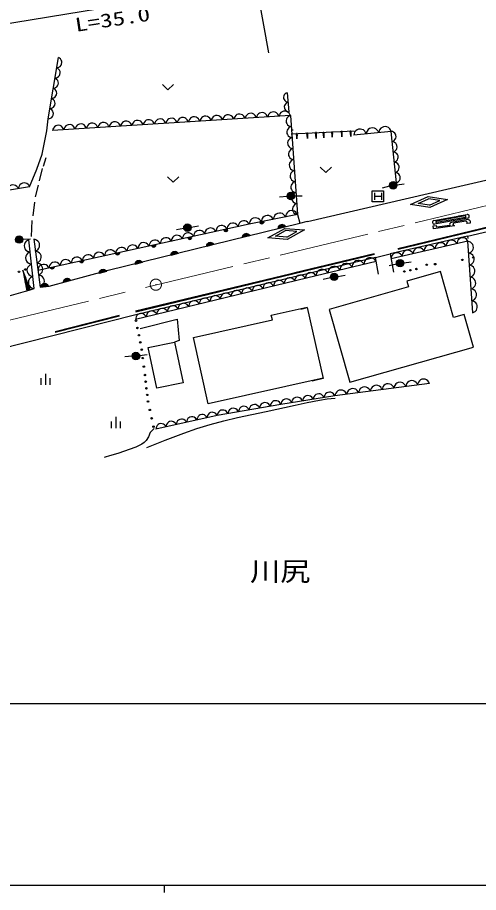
# Model space of a CAD drawing. Units: millimetres, scale not verified. Extents: x 40000 to 680000, y 20000 to 380000.
# Drawn here: x 148441 to 209977, y 204000 to 320712 of the extents above; entities that cross this region are included whole.
import ezdxf
from ezdxf.enums import TextEntityAlignment as Align

# ---------------------------------------------------------------- set-up
doc = ezdxf.new("R2010")
doc.units = ezdxf.units.MM
doc.header["$LTSCALE"] = 1000
doc.linetypes.add('CHAIN', pattern=[18.5, 12, -1.5, 3.5, -1.5])
for name, color, linetype, lineweight in [('M-BGD', 7, 'Continuous', 25), ('M-BMK', 2, 'CHAIN', 13), ('M-TTL-BAND', 7, 'Continuous', 25)]:
    doc.layers.add(name, color=color, linetype=linetype, lineweight=lineweight)
doc.styles.add('ＭＳ ゴシック', font='')
doc.styles.get('ＭＳ ゴシック').set_extended_font_data('MS Gothic')

# ---------------------------------------------------------------- blocks, each defined once
blk = doc.blocks.new('BUHIN1')
at = {"color": 2, "linetype": 'CHAIN', "lineweight": 13}
for radius in [746, 22.5]:
    blk.add_circle((0, 0), radius, dxfattribs=at)
blk = doc.blocks.new('BUHIN4')
at = {"color": 7, "linetype": 'Continuous', "lineweight": 25}
for radius in [498, 440, 382, 322, 265, 195, 135, 77.5, 15]:
    blk.add_circle((0, 0), radius, dxfattribs=at)
blk = doc.blocks.new('BUHIN5')
at = {"color": 7, "linetype": 'Continuous', "lineweight": 25}
blk.add_lwpolyline([(-785, 269), (40, -350), (705, 439)], dxfattribs=at)
blk = doc.blocks.new('BUHIN8')
at = {"color": 7, "linetype": 'Continuous', "lineweight": 25}
blk.add_lwpolyline([(-136, 723), (-292, 637), (-417, 524), (-549, 353), (-606, 178), (-628, -2), (-586, -226), (-500, -386), (-383, -529), (-198, -640), (-41, -696), (136, -723)], dxfattribs=at)
blk = doc.blocks.new('BUHIN9')
at = {"color": 7, "linetype": 'Continuous', "lineweight": 25}
blk.add_lwpolyline([(783, 251), (667, 412), (524, 535), (316, 658), (113, 697), (-89, 697), (-332, 619), (-497, 501), (-639, 352), (-737, 131), (-778, -51), (-783, -251)], dxfattribs=at)
blk = doc.blocks.new('BUHIN10')
at = {"color": 7, "linetype": 'Continuous', "lineweight": 25}
blk.add_lwpolyline([(719, 245), (609, 392), (475, 503), (281, 613), (93, 646), (-94, 642), (-317, 566), (-468, 455), (-597, 314), (-683, 108), (-718, -60), (-719, -245)], dxfattribs=at)
blk = doc.blocks.new('BUHIN11')
at = {"color": 7, "linetype": 'Continuous', "lineweight": 25}
blk.add_lwpolyline([(195, -782), (360, -679), (490, -547), (624, -351), (675, -156), (687, 43), (627, 285), (522, 454), (385, 603), (175, 713), (0, 765), (-195, 782)], dxfattribs=at)
blk = doc.blocks.new('BUHIN12')
at = {"color": 7, "linetype": 'Continuous', "lineweight": 25}
blk.add_lwpolyline([(-185, 800), (-355, 697), (-489, 565), (-629, 368), (-684, 170), (-700, -32), (-643, -280), (-539, -454), (-403, -607), (-191, -722), (-13, -778), (185, -800)], dxfattribs=at)
blk = doc.blocks.new('BUHIN13')
at = {"color": 7, "linetype": 'Continuous', "lineweight": 25}
blk.add_lwpolyline([(-122, 625), (-257, 550), (-364, 451), (-478, 302), (-526, 150), (-544, -6), (-506, -200), (-430, -337), (-329, -460), (-167, -555), (-31, -603), (122, -625)], dxfattribs=at)
blk = doc.blocks.new('BUHIN14')
at = {"color": 7, "linetype": 'Continuous', "lineweight": 25}
blk.add_lwpolyline([(746, 132), (659, 294), (544, 423), (370, 562), (190, 622), (5, 647), (-227, 606), (-392, 519), (-540, 400), (-656, 210), (-716, 50), (-746, -132)], dxfattribs=at)
blk = doc.blocks.new('BUHIN15')
at = {"color": 7, "linetype": 'Continuous', "lineweight": 25}
blk.add_lwpolyline([(-36, -689), (125, -646), (264, -570), (423, -444), (513, -296), (573, -137), (585, 77), (541, 241), (467, 397), (322, 540), (192, 626), (36, 689)], dxfattribs=at)
blk = doc.blocks.new('BUHIN16')
at = {"color": 7, "linetype": 'Continuous', "lineweight": 25}
blk.add_lwpolyline([(731, 210), (628, 363), (499, 480), (310, 600), (124, 641), (-63, 647), (-290, 581), (-446, 477), (-582, 343), (-678, 141), (-721, -25), (-731, -210)], dxfattribs=at)
blk = doc.blocks.new('BUHIN31')
at = {"color": 7, "linetype": 'Continuous', "lineweight": 25}
blk.add_lwpolyline([(661, 227), (560, 362), (436, 464), (257, 565), (84, 595), (-88, 591), (-294, 520), (-432, 417), (-550, 288), (-629, 98), (-661, -57), (-661, -227)], dxfattribs=at)
blk = doc.blocks.new('BUHIN32')
at = {"color": 7, "linetype": 'Continuous', "lineweight": 25}
blk.add_lwpolyline([(688, 204), (590, 347), (467, 456), (288, 568), (113, 606), (-64, 609), (-278, 546), (-424, 447), (-551, 320), (-640, 129), (-680, -29), (-688, -204)], dxfattribs=at)
blk = doc.blocks.new('BUHIN33')
at = {"color": 7, "linetype": 'Continuous', "lineweight": 25}
blk.add_lwpolyline([(704, 194), (607, 341), (485, 455), (305, 572), (127, 614), (-53, 622), (-272, 561), (-423, 463), (-554, 336), (-649, 143), (-692, -16), (-704, -194)], dxfattribs=at)
blk = doc.blocks.new('BUHIN34')
at = {"color": 7, "linetype": 'Continuous', "lineweight": 25}
blk.add_lwpolyline([(684, 250), (576, 388), (445, 492), (257, 594), (76, 621), (-104, 614), (-316, 536), (-458, 426), (-578, 289), (-657, 90), (-687, -72), (-684, -250)], dxfattribs=at)
blk = doc.blocks.new('BUHIN51')
at = {"color": 7, "linetype": 'Continuous', "lineweight": 25}
for p, q in [((-467, -108), (423, 225)), ((377, 275), (-465, -41)), ((-452, 31), (318, 320)), ((254, 362), (-427, 107)), ((-393, 186), (173, 399)), ((41, 416), (-307, 285))]:
    blk.add_line(p, q, dxfattribs=at)
blk.add_lwpolyline([(-468, -176), (-471, -54), (-451, 58), (-399, 195), (-317, 290), (-220, 366), (-75, 420), (48, 427), (172, 409), (302, 340), (393, 270), (468, 176)], close=True, dxfattribs=at)
blk = doc.blocks.new('BUHIN53')
at = {"color": 7, "linetype": 'Continuous', "lineweight": 25}
for p, q in [((235, 46), (-215, -105)), ((-193, -131), (233, 13)), ((225, -23), (-164, -154)), ((-133, -177), (212, -61)), ((193, -100), (-93, -196)), ((-28, -207), (149, -148))]:
    blk.add_line(p, q, dxfattribs=at)
blk.add_lwpolyline([(237, 80), (236, 19), (225, -36), (196, -104), (153, -150), (104, -187), (30, -211), (-31, -212), (-93, -202), (-157, -165), (-201, -128), (-237, -80)], close=True, dxfattribs=at)
blk = doc.blocks.new('BUHIN54')
at = {"color": 7, "linetype": 'Continuous', "lineweight": 25}
blk.add_circle((0, 0), 99.5, dxfattribs=at)
blk = doc.blocks.new('BUHIN55')
at = {"color": 7, "linetype": 'Continuous', "lineweight": 25}
blk.add_circle((0, 0), 99.5, dxfattribs=at)
blk = doc.blocks.new('BUHIN56')
at = {"color": 7, "linetype": 'Continuous', "lineweight": 25}
blk.add_circle((0, 0), 99.5, dxfattribs=at)
blk = doc.blocks.new('BUHIN57')
at = {"color": 7, "linetype": 'Continuous', "lineweight": 25}
blk.add_circle((0, 0), 99.5, dxfattribs=at)
blk = doc.blocks.new('BUHIN114')
at = {"color": 7, "linetype": 'Continuous', "lineweight": 25}
blk.add_circle((0, 0), 99.5, dxfattribs=at)
blk = doc.blocks.new('BUHIN141')
at = {"color": 7, "linetype": 'Continuous', "lineweight": 25}
for p, q in [((-614, 85), (-512, -809)), ((-85, 745), (85, -745)), ((579, 220), (680, -674))]:
    blk.add_line(p, q, dxfattribs=at)
blk = doc.blocks.new('BUHIN143')
at = {"color": 7, "linetype": 'Continuous', "lineweight": 25}
for radius in [498, 440, 382, 322, 265, 195, 135, 77.5, 15]:
    blk.add_circle((0, 0), radius, dxfattribs=at)
blk = doc.blocks.new('BUHIN144')
at = {"color": 7, "linetype": 'Continuous', "lineweight": 25}
blk.add_lwpolyline([(-786, 268), (41, -350), (704, 440)], dxfattribs=at)
blk = doc.blocks.new('BUHIN147')
at = {"color": 7, "linetype": 'Continuous', "lineweight": 25}
blk.add_line((0, 0), (103, -282), dxfattribs=at)
blk = doc.blocks.new('BUHIN188')
at = {"color": 7, "linetype": 'Continuous', "lineweight": 25}
blk.add_circle((0, 0), 99.5, dxfattribs=at)
blk = doc.blocks.new('BUHIN191')
at = {"color": 7, "linetype": 'Continuous', "lineweight": 25}
blk.add_circle((0, 0), 99.5, dxfattribs=at)
blk = doc.blocks.new('BUHIN214')
at = {"color": 7, "linetype": 'Continuous', "lineweight": 25}
for p, q in [((-73, 192), (-95, 327)), ((-81, 329), (-34, 37)), ((6, -123), (-67, 331)), ((-54, 333), (45, -278)), ((33, -119), (-40, 336)), ((-29, 337), (18, 45)), ((8, 205), (-14, 340))]:
    blk.add_line(p, q, dxfattribs=at)
blk.add_lwpolyline([(-109, 337), (56, -346), (-2, 354)], close=True, dxfattribs=at)
blk = doc.blocks.new('BUHIN241')
at = {"color": 7, "linetype": 'Continuous', "lineweight": 25}
blk.add_lwpolyline([(819, 175), (717, 351), (585, 489), (387, 635), (185, 695), (-20, 715), (-274, 661), (-454, 558), (-613, 421), (-734, 207), (-794, 27), (-819, -175)], dxfattribs=at)
blk = doc.blocks.new('BUHIN242')
at = {"color": 7, "linetype": 'Continuous', "lineweight": 25}
blk.add_lwpolyline([(147, -673), (291, -589), (404, -479), (524, -316), (572, -150), (588, 19), (543, 228), (458, 375), (344, 505), (168, 604), (20, 653), (-147, 673)], dxfattribs=at)
blk = doc.blocks.new('BUHIN243')
at = {"color": 7, "linetype": 'Continuous', "lineweight": 25}
blk.add_lwpolyline([(772, 193), (670, 356), (539, 484), (346, 616), (153, 666), (-43, 678), (-282, 619), (-449, 515), (-596, 380), (-704, 173), (-755, 0), (-772, -193)], dxfattribs=at)
blk = doc.blocks.new('BUHIN246')
at = {"color": 7, "linetype": 'Continuous', "lineweight": 25}
blk.add_lwpolyline([(709, 249), (599, 393), (465, 501), (272, 609), (86, 639), (-99, 634), (-319, 557), (-467, 446), (-593, 306), (-676, 101), (-709, -66), (-709, -249)], dxfattribs=at)
blk = doc.blocks.new('BUHIN247')
at = {"color": 7, "linetype": 'Continuous', "lineweight": 25}
blk.add_lwpolyline([(142, -783), (311, -692), (447, -570), (591, -386), (654, -197), (680, -2), (636, 240), (544, 414), (419, 569), (219, 691), (50, 753), (-142, 783)], dxfattribs=at)
blk = doc.blocks.new('BUHIN248')
at = {"color": 7, "linetype": 'Continuous', "lineweight": 25}
blk.add_lwpolyline([(774, 284), (651, 441), (502, 558), (289, 673), (84, 703), (-119, 694), (-359, 606), (-519, 481), (-655, 326), (-744, 100), (-777, -83), (-774, -284)], dxfattribs=at)

msp = doc.modelspace()

# ---------------------------------------------------------------- linework, layer by layer
at = {"layer": 'M-BGD'}
for p, q in [((180062, 326328), (181932, 316002)), ((145522, 319661), (180157, 325333)), ((152532, 307198), (153895, 315368)), ((184443, 310679), (184647, 308139)), ((152369, 305575), (152532, 307198)), ((184861, 307620), (153115, 305641)), ((184861, 307620), (185823, 294413)), ((151743, 302504), (152369, 305575)), ((184979, 305206), (193358, 305594)), ((185047, 305742), (185218, 305749)), ((188233, 305211), (188226, 305367)), ((188242, 305367), (188258, 305030)), ((188282, 304843), (188258, 305368)), ((188274, 305369), (188307, 304662)), ((188314, 304844), (188290, 305370)), ((188302, 305370), (188318, 305032)), ((188327, 305215), (188320, 305371)), ((198318, 305527), (193316, 305038)), ((199017, 298675), (198318, 305527)), ((151014, 300474), (151743, 302504)), ((152225, 302000), (151852, 300846)), ((150065, 298120), (151014, 300474)), ((151740, 300549), (151331, 298911)), ((205746, 297807), (217504, 300524)), ((150065, 298120), (129065, 294580)), ((151182, 298353), (150809, 296789)), ((187143, 293517), (205746, 297807)), ((198102, 298198), (197133, 297954)), ((199082, 298392), (200072, 298535)), ((184424, 296850), (183431, 296734)), ((185421, 296909), (186421, 296908)), ((196072, 297330), (196074, 296393)), ((196073, 296862), (197010, 296864)), ((197009, 297332), (197011, 296395)), ((200897, 295761), (203268, 296852)), ((201930, 295906), (203311, 296542)), ((203268, 296852), (205848, 296457)), ((204814, 296312), (203311, 296542)), ((205848, 296457), (203477, 295367)), ((150697, 296082), (150473, 294258)), ((203477, 295367), (200897, 295761)), ((203433, 295677), (201930, 295906)), ((203433, 295677), (204814, 296312)), ((185823, 294413), (179373, 293127)), ((185823, 294413), (186127, 293286)), ((199198, 289903), (217996, 294443)), ((218031, 294297), (199233, 289757)), ((204031, 293640), (208459, 294443)), ((208190, 294242), (204353, 293546)), ((207319, 294237), (208262, 294408)), ((150361, 293626), (150286, 291504)), ((179373, 293127), (151160, 286963)), ((160523, 287009), (186127, 293286)), ((186127, 293286), (187140, 293534)), ((203910, 292907), (204353, 292987)), ((208548, 293952), (204120, 293148)), ((204400, 292725), (204353, 292987)), ((208226, 294046), (204389, 293349)), ((206133, 292976), (204404, 292726)), ((208535, 293746), (206370, 293353)), ((208266, 293545), (206692, 293259)), ((208860, 293297), (208417, 293216)), ((208495, 291524), (217884, 293778)), ((170632, 292580), (169653, 292374)), ((171615, 292760), (172603, 292916)), ((181853, 291313), (184131, 292586)), ((182872, 291539), (184199, 292280)), ((184131, 292586), (186734, 292395)), ((185715, 292169), (184199, 292280)), ((184388, 291427), (185715, 292169)), ((186734, 292395), (184456, 291122)), ((203982, 292513), (203910, 292907)), ((206764, 292916), (203982, 292513)), ((149163, 291124), (150161, 291187)), ((150687, 284544), (149937, 291067)), ((150608, 291141), (151453, 284747)), ((184456, 291122), (181853, 291313)), ((184388, 291427), (182872, 291539)), ((208495, 291524), (198193, 289172)), ((208569, 290862), (198312, 288527)), ((209197, 281334), (208569, 290862)), ((185468, 286681), (196036, 289250)), ((196072, 289105), (188146, 287177)), ((196211, 288696), (188211, 286769)), ((196211, 288696), (198193, 289172)), ((196625, 286494), (196211, 288696)), ((198193, 289172), (198639, 286749)), ((164190, 281569), (188116, 287331)), ((188140, 287182), (164225, 281423)), ((196308, 288182), (188297, 286233)), ((199024, 287816), (198055, 287572)), ((200006, 287995), (201000, 288107)), ((149898, 284355), (149232, 286742)), ((149349, 286114), (149844, 284340)), ((149457, 286144), (149952, 284370)), ((152672, 284896), (160523, 287009)), ((188289, 286237), (164208, 280435)), ((188203, 286779), (164217, 281058)), ((190222, 285996), (189252, 285752)), ((191202, 286187), (192192, 286324)), ((204908, 286823), (200423, 285557)), ((206638, 280695), (204908, 286823)), ((149803, 284329), (149486, 285469)), ((149596, 284838), (149743, 284312)), ((150006, 284385), (149688, 285525)), ((149913, 284926), (150060, 284400)), ((151453, 284747), (152672, 284896)), ((151583, 284826), (152526, 284941)), ((152494, 285000), (151600, 284891)), ((151630, 284958), (152446, 285057)), ((152394, 285114), (151672, 285026)), ((151724, 285095), (152325, 285168)), ((152200, 285216), (151831, 285171)), ((200423, 285557), (200646, 284767)), ((145437, 283077), (150115, 284370)), ((150115, 284370), (150687, 284544)), ((200646, 284767), (190063, 281780)), ((182322, 281019), (187089, 282079)), ((186243, 281829), (187102, 282022)), ((187102, 282022), (189233, 272542)), ((190063, 281780), (192805, 272066)), ((164217, 281058), (143594, 275860)), ((153451, 278834), (162004, 281022)), ((162041, 280877), (153488, 278689)), ((164833, 279221), (169762, 280462)), ((169762, 280462), (170001, 277617)), ((171916, 278018), (182467, 280365)), ((182467, 280365), (182322, 281019)), ((208067, 281099), (206638, 280695)), ((209303, 276722), (208067, 281099)), ((173881, 269186), (171916, 278018)), ((165884, 276681), (169408, 277425)), ((167028, 271259), (165884, 276681)), ((170001, 277617), (169408, 277425)), ((169408, 277425), (170552, 272003)), ((192805, 272066), (209303, 276722)), ((163754, 275519), (162756, 275443)), ((164748, 275619), (165741, 275743)), ((170552, 272003), (167028, 271259)), ((189220, 272599), (173881, 269186)), ((189233, 272542), (187777, 272215)), ((203429, 271913), (190806, 270237)), ((190806, 270237), (183591, 269109)), ((183591, 269109), (175112, 267615)), ((175112, 267615), (166918, 265802)), ((107078, 229232), (403135, 229232))]:
    msp.add_line(p, q, dxfattribs=at)
for points in [[(188211, 305380), (188310, 304584), (188335, 305386)], [(195793, 296111), (195790, 297611), (197290, 297614), (197293, 296114)], [(150120, 284366), (149159, 287005), (149702, 284250)], [(151566, 284761), (151592, 284880), (151637, 284984), (151720, 285105), (151822, 285178), (151934, 285229), (152088, 285248), (152209, 285225), (152326, 285179), (152436, 285081), (152507, 284992), (152558, 284882)]]:
    msp.add_lwpolyline(points, close=True, dxfattribs=at)
for points in [[(165722, 263350), (168163, 264346), (170626, 265286), (172375, 265883), (174152, 266426), (175965, 266916), (177802, 267350), (181655, 268151), (185500, 269011), (187119, 269377), (188758, 269686), (189797, 269832), (190850, 269957)], [(166688, 265879), (166397, 265626), (166158, 265338), (165910, 264795), (165604, 264271), (165345, 264022), (165043, 263816), (164218, 263418), (163367, 263073), (161988, 262601), (160580, 262182), (160291, 262100), (159993, 262015)]]:
    msp.add_lwpolyline(points, dxfattribs=at)
for centre in [(203066, 287729), (204195, 287812)]:
    msp.add_circle(centre, 99.5, dxfattribs=at)
for centre, radius, start, end in [((208208, 294144), 100, 280.28571, 100.28571), ((208504, 294197), 250, 280.28571, 100.28571), ((204076, 293394), 250, 100.28571, 280.28571), ((204371, 293448), 100, 100.28571, 280.28571), ((206422, 293058), 300, 100.03198, 195.67999), ((206719, 293111), 150, 100.28571, 190.28571), ((206846, 293205), 300, 203.66443, 254.18903), ((208295, 293397), 150, 0.68579, 101.08804), ((208149, 293351), 300, 333.2175, 9.17218), ((208589, 293451), 300, 5.50519, 100.48502), ((208644, 293424), 250, 329.4566, 12.93341)]:
    msp.add_arc(centre, radius, start, end, dxfattribs=at)
at = {"layer": 'M-BMK'}
for p, q in [((165527, 284717), (261440, 307673)), ((128278, 275776), (164064, 284366))]:
    msp.add_line(p, q, dxfattribs=at)
at = {"layer": 'M-TTL-BAND'}
for p, q in [((40000, 205000), (579000, 205000)), ((168000, 205000), (168000, 204000))]:
    msp.add_line(p, q, dxfattribs=at)

# ---------------------------------------------------------------- block references
at = {"layer": 'M-BGD', "rotation": 353.5101}
for name, p in [('BUHIN15', (153782, 314687)), ('BUHIN15', (153554, 313325)), ('BUHIN15', (153327, 311964)), ('BUHIN5', (168530, 311434)), ('BUHIN15', (153100, 310602)), ('BUHIN13', (184494, 310044)), ('BUHIN15', (152873, 309240)), ('BUHIN13', (184596, 308774)), ('BUHIN15', (152645, 307879)), ('BUHIN14', (182593, 307478)), ('BUHIN14', (184105, 307572)), ('BUHIN14', (162941, 306254)), ('BUHIN14', (164453, 306348)), ('BUHIN14', (165964, 306442)), ('BUHIN14', (167476, 306536)), ('BUHIN14', (168988, 306630)), ('BUHIN14', (170500, 306725)), ('BUHIN14', (172011, 306819)), ('BUHIN14', (173523, 306913)), ('BUHIN14', (175035, 307007)), ('BUHIN14', (176546, 307101)), ('BUHIN14', (178058, 307196)), ('BUHIN14', (179570, 307290)), ('BUHIN14', (181082, 307384)), ('BUHIN8', (184914, 306886)), ('BUHIN14', (153871, 305688)), ('BUHIN14', (155382, 305783)), ('BUHIN14', (156894, 305877)), ('BUHIN14', (158406, 305971)), ('BUHIN14', (159918, 306065)), ('BUHIN14', (161429, 306159)), ('BUHIN8', (185021, 305418)), ('BUHIN241', (194150, 305119)), ('BUHIN241', (195817, 305283)), ('BUHIN241', (197485, 305446)), ('BUHIN8', (185128, 303951)), ('BUHIN214', (185731, 304894)), ('BUHIN214', (187123, 304944)), ('BUHIN214', (189309, 305032)), ('BUHIN214', (190443, 305088)), ('BUHIN214', (191726, 305152)), ('BUHIN214', (192905, 305211)), ('BUHIN242', (198388, 304842)), ('BUHIN242', (198528, 303472)), ('BUHIN8', (185235, 302483)), ('BUHIN242', (198668, 302101)), ('BUHIN8', (185342, 301016)), ('BUHIN242', (198808, 300731)), ('BUHIN8', (185449, 299549)), ('BUHIN144', (189590, 300406)), ('BUHIN242', (198947, 299360)), ('BUHIN5', (169229, 299089)), ('BUHIN8', (185556, 298081)), ('BUHIN143', (198587, 298320)), ('BUHIN16', (147815, 297741)), ('BUHIN16', (149315, 297994)), ('BUHIN4', (184921, 296909)), ('BUHIN8', (185663, 296614)), ('BUHIN8', (185770, 295146)), ('BUHIN9', (181792, 293609)), ('BUHIN9', (183404, 293930)), ('BUHIN9', (185017, 294252)), ('BUHIN4', (171121, 292682)), ('BUHIN10', (175661, 292316)), ('BUHIN10', (177146, 292640)), ('BUHIN10', (178630, 292964)), ('BUHIN9', (180179, 293287)), ('BUHIN53', (181067, 293391)), ('BUHIN51', (183737, 292687)), ('BUHIN10', (171206, 291342)), ('BUHIN10', (172691, 291667)), ('BUHIN10', (174176, 291991)), ('BUHIN53', (176253, 292356)), ('BUHIN51', (178958, 291488)), ('BUHIN4', (148664, 291093)), ('BUHIN12', (150030, 290251)), ('BUHIN11', (150714, 290342)), ('BUHIN10', (165266, 290045)), ('BUHIN10', (166751, 290369)), ('BUHIN10', (168236, 290694)), ('BUHIN10', (169721, 291018)), ('BUHIN53', (171438, 291321)), ('BUHIN51', (174178, 290290)), ('BUHIN246', (204905, 290028)), ('BUHIN246', (206371, 290361)), ('BUHIN246', (207836, 290695)), ('BUHIN247', (208621, 290068)), ('BUHIN147', (208495, 291524)), ('BUHIN12', (150218, 288621)), ('BUHIN11', (150925, 288743)), ('BUHIN10', (159327, 288747)), ('BUHIN10', (160812, 289071)), ('BUHIN10', (162297, 289396)), ('BUHIN10', (163782, 289720)), ('BUHIN53', (166624, 290286)), ('BUHIN51', (169399, 289091)), ('BUHIN246', (200510, 289027)), ('BUHIN246', (201975, 289361)), ('BUHIN246', (203440, 289694)), ('BUHIN10', (154872, 287774)), ('BUHIN10', (156357, 288098)), ('BUHIN53', (156995, 288217)), ('BUHIN10', (157842, 288423)), ('BUHIN53', (161809, 289252)), ('BUHIN51', (164620, 287892)), ('BUHIN248', (193904, 287597)), ('BUHIN248', (195507, 287987)), ('BUHIN246', (199045, 288693)), ('BUHIN143', (199509, 287938)), ('BUHIN191', (207824, 288384)), ('BUHIN247', (208726, 288480)), ('BUHIN191', (209275, 288709)), ('BUHIN114', (149473, 287102)), ('BUHIN12', (150405, 286990)), ('BUHIN11', (151136, 287145)), ('BUHIN10', (151902, 287125)), ('BUHIN10', (153387, 287449)), ('BUHIN53', (153085, 287377)), ('BUHIN51', (159841, 286694)), ('BUHIN248', (189098, 286428)), ('BUHIN248', (190700, 286817)), ('BUHIN248', (192302, 287207)), ('BUHIN188', (201696, 287162)), ('BUHIN247', (208830, 286892)), ('BUHIN114', (148635, 286798)), ('BUHIN12', (150593, 285359)), ('BUHIN11', (151347, 285546)), ('BUHIN51', (155061, 285495)), ('BUHIN34', (184747, 285384)), ('BUHIN34', (186164, 285725)), ('BUHIN34', (187580, 286066)), ('BUHIN143', (190707, 286118)), ('BUHIN188', (200084, 286836)), ('BUHIN188', (200890, 286999)), ('BUHIN247', (208935, 285304)), ('BUHIN34', (180498, 284360)), ('BUHIN34', (181914, 284701)), ('BUHIN34', (183331, 285042)), ('BUHIN34', (174832, 282995)), ('BUHIN34', (176248, 283336)), ('BUHIN34', (177665, 283677)), ('BUHIN34', (179081, 284018)), ('BUHIN247', (209040, 283716)), ('BUHIN34', (170582, 281971)), ('BUHIN34', (171999, 282312)), ('BUHIN34', (173415, 282653)), ('BUHIN247', (209144, 282128)), ('BUHIN34', (164916, 280606)), ('BUHIN34', (166333, 280947)), ('BUHIN34', (167749, 281288)), ('BUHIN34', (169166, 281629)), ('BUHIN54', (164260, 280258)), ('BUHIN54', (164452, 279296)), ('BUHIN54', (164644, 278335)), ('BUHIN54', (164836, 277374)), ('BUHIN4', (164252, 275557)), ('BUHIN54', (165028, 276413)), ('BUHIN55', (165167, 275281)), ('BUHIN141', (152162, 272444)), ('BUHIN55', (165305, 274149)), ('BUHIN55', (165444, 273017)), ('BUHIN56', (165548, 272136)), ('BUHIN243', (197906, 271180)), ('BUHIN243', (199484, 271389)), ('BUHIN243', (201062, 271599)), ('BUHIN243', (202640, 271808)), ('BUHIN56', (165652, 271255)), ('BUHIN33', (190084, 270125)), ('BUHIN243', (191595, 270342)), ('BUHIN243', (193173, 270552)), ('BUHIN243', (194751, 270761)), ('BUHIN243', (196329, 270970)), ('BUHIN56', (165755, 270374)), ('BUHIN32', (182884, 268985)), ('BUHIN33', (184312, 269222)), ('BUHIN33', (185755, 269448)), ('BUHIN33', (187198, 269673)), ('BUHIN33', (188641, 269899)), ('BUHIN56', (165859, 269493)), ('BUHIN57', (166105, 268372)), ('BUHIN32', (177232, 267989)), ('BUHIN32', (178645, 268238)), ('BUHIN32', (180058, 268487)), ('BUHIN32', (181471, 268736)), ('BUHIN141', (161559, 266690)), ('BUHIN57', (166350, 267251)), ('BUHIN31', (171698, 266860)), ('BUHIN31', (173063, 267162)), ('BUHIN31', (174429, 267464)), ('BUHIN32', (175819, 267740)), ('BUHIN57', (166595, 266129)), ('BUHIN31', (167600, 265953)), ('BUHIN31', (168966, 266255)), ('BUHIN31', (170332, 266557))]:
    msp.add_blockref(name, p, dxfattribs=at)
at = {"layer": 'M-BMK', "rotation": 353.5101}
msp.add_blockref('BUHIN1', (166909, 285074), dxfattribs=at)

# ---------------------------------------------------------------- texts
at = {"layer": 'M-BGD', "style": 'ＭＳ ゴシック', "width": 1.35}
msp.add_text('L=35.0', height=1833, rotation=8.6, dxfattribs=at).set_placement((156350, 318252), align=Align.BOTTOM_LEFT)
at = {"layer": 'M-BGD', "style": 'ＭＳ ゴシック', "width": 1.15}
msp.add_text('川尻', height=2566, dxfattribs=at).set_placement((179476, 244796), align=Align.BOTTOM_LEFT)

doc.saveas('drawing.dxf')
